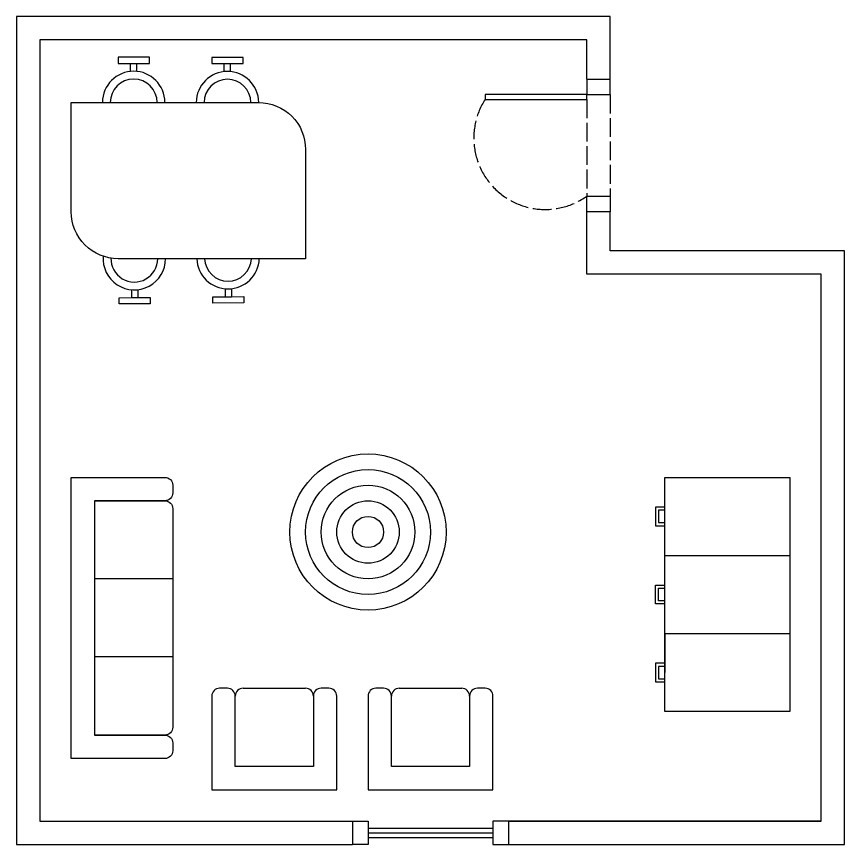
# Model space of a CAD drawing. Header units: millimetres. Extents: x 5337 to 6636, y 4566 to 5864.
# Drawn here: x 6037 to 6567, y 5334 to 5864 of the extents above; entities that cross this region are included whole.
import ezdxf

# ---------------------------------------------------------------- set-up
doc = ezdxf.new("R2010")
doc.units = ezdxf.units.MM
doc.linetypes.add('ACAD_ISO02W100', pattern=[15, 12, -3])
for name, color, linetype in [('duvar', 7, 'Continuous'), ('kapı', 1, 'Continuous'), ('pencere', 5, 'Continuous'), ('tefriş', 7, 'Continuous')]:
    doc.layers.add(name, color=color, linetype=linetype)

# ---------------------------------------------------------------- blocks, each defined once
blk = doc.blocks.new('pencere_2')
for p, q in [((5561.55, 5344.73), (5641.55, 5344.73)), ((5561.55, 5341.73), (5641.55, 5341.73)), ((5561.55, 5338.73), (5641.55, 5338.73))]:
    blk.add_line(p, q)
for points in [[(5551.55, 5349.23), (5561.55, 5349.23), (5561.55, 5334.23), (5551.55, 5334.23)], [(5651.55, 5349.23), (5641.55, 5349.23), (5641.55, 5334.23), (5651.55, 5334.23)]]:
    blk.add_lwpolyline(points)
blk = doc.blocks.new('kapı_2')
at = {"transparency": 33554661}
for p, q in [((5701.55, 5824.23), (5701.55, 5814.23)), ((5716.55, 5814.23), (5716.55, 5824.23)), ((5701.55, 5814.23), (5716.55, 5814.23))]:
    blk.add_line(p, q, dxfattribs=at)
at = {"linetype": 'ACAD_ISO02W100', "transparency": 33554661}
for p, q in [((5716.55, 5814.23), (5716.55, 5749.23)), ((5701.55, 5811.23), (5701.55, 5749.23))]:
    blk.add_line(p, q, dxfattribs=at)
at = {"transparency": 33554661}
for points in [[(5701.55, 5814.23), (5636.55, 5814.23), (5636.55, 5811.23), (5701.55, 5811.23), (5701.55, 5814.23)], [(5701.55, 5739.23), (5701.55, 5749.23), (5716.55, 5749.23), (5716.55, 5739.23)]]:
    blk.add_lwpolyline(points, dxfattribs=at)
at = {"linetype": 'ACAD_ISO02W100', "transparency": 33554661}
blk.add_arc((5675, 5786.47), 45.74, 147.2287, 305.4777, dxfattribs=at)
blk = doc.blocks.new('duvar_2')
for p, q in [((5351.55, 5849.23), (5351.55, 5349.23)), ((5701.55, 5824.23), (5716.55, 5824.23)), ((5716.55, 5739.23), (5701.55, 5739.23)), ((5351.55, 5349.23), (5551.55, 5349.23)), ((5351.55, 5349.23), (5551.55, 5349.23)), ((5551.55, 5349.23), (5551.55, 5334.23))]:
    blk.add_line(p, q)
for points in [[(5716.55, 5824.23), (5716.55, 5864.23), (5336.55, 5864.23), (5336.55, 5334.23), (5551.55, 5334.23)], [(5701.55, 5824.23), (5701.55, 5849.23), (5351.55, 5849.23)], [(5651.55, 5349.23), (5851.55, 5349.23), (5851.55, 5699.23), (5701.55, 5699.23), (5701.55, 5739.23)], [(5651.55, 5334.23), (5866.55, 5334.23), (5866.55, 5714.23), (5716.55, 5714.23), (5716.55, 5739.23)], [(5851.55, 5349.23), (5651.55, 5349.23), (5651.55, 5334.23)]]:
    blk.add_lwpolyline(points)
blk = doc.blocks.new('koltuk_1')
at = {"linetype": 'Continuous'}
for points in [[(6174.05, 5557.39, -0.414217), (6169.05, 5552.39), (6124.11, 5552.39), (6124.11, 5402.39), (6169.11, 5402.39, -0.414214), (6174.11, 5397.39), (6174.11, 5392.39, -0.414214), (6169.11, 5387.39), (6109.11, 5387.39), (6109.11, 5567.39), (6169.05, 5567.39, -0.41421), (6174.05, 5562.39), (6174.05, 5557.39)], [(6124.11, 5552.39), (6169.11, 5552.39, -0.414214), (6174.11, 5547.39), (6174.11, 5502.39), (6124.11, 5502.39)], [(6174.11, 5452.39), (6174.11, 5407.39, -0.414214), (6169.11, 5402.39), (6124.11, 5402.39)]]:
    blk.add_lwpolyline(points, format="xyb", dxfattribs=at)
blk.add_lwpolyline([(6174.11, 5502.39), (6174.11, 5452.39), (6124.11, 5452.39)], dxfattribs=at)
blk = doc.blocks.new('koltuk_2')
at = {"linetype": 'Continuous'}
blk.add_line((6235.27, 5449.69), (6275.27, 5449.69), dxfattribs=at)
blk.add_lwpolyline([(6285.27, 5449.69, 0.414214), (6280.27, 5444.69), (6280.27, 5399.69), (6230.27, 5399.69), (6230.27, 5444.69, 0.414214), (6225.27, 5449.69), (6220.27, 5449.69, 0.414214), (6215.27, 5444.69), (6215.27, 5384.69), (6295.27, 5384.69), (6295.27, 5444.69, 0.414214), (6290.27, 5449.69), (6285.27, 5449.69)], format="xyb", dxfattribs=at)
for centre, start, end in [((6235.27, 5444.69), 90, 180), ((6275.27, 5444.69), 0, 90)]:
    blk.add_arc(centre, 5, start, end, dxfattribs=at)
blk = doc.blocks.new('halı_2')
at = {"linetype": 'Continuous'}
for radius in [50, 40, 30, 20, 10]:
    blk.add_circle((6285.88, 5549.88), radius, dxfattribs=at)
blk = doc.blocks.new('ünite_2')
at = {"linetype": 'Continuous'}
for p, q in [((6428.39, 5554.97), (6508.39, 5554.97)), ((6428.39, 5504.97), (6508.39, 5504.97)), ((6428.39, 5504.97), (6428.39, 5479.97))]:
    blk.add_line(p, q, dxfattribs=at)
for points in [[(6428.39, 5604.97), (6428.39, 5604.97), (6508.39, 5604.97), (6508.39, 5524.97), (6508.39, 5484.97), (6508.39, 5454.97), (6428.39, 5454.97)], [(6428.39, 5454.97), (6428.39, 5604.97)], [(6428.39, 5585.97), (6422.39, 5585.97), (6422.39, 5573.97), (6428.39, 5573.97)], [(6428.39, 5583.97), (6424.39, 5583.97), (6424.39, 5575.97), (6428.39, 5575.97)], [(6428.39, 5523.97), (6422.39, 5523.97), (6422.39, 5535.97), (6428.39, 5535.97)], [(6428.39, 5525.97), (6424.39, 5525.97), (6424.39, 5533.97), (6428.39, 5533.97)], [(6428.39, 5485.97), (6422.39, 5485.97), (6422.39, 5473.97), (6428.39, 5473.97)], [(6428.39, 5483.97), (6424.39, 5483.97), (6424.39, 5475.97), (6428.39, 5475.97)]]:
    blk.add_lwpolyline(points, dxfattribs=at)
blk = doc.blocks.new('masa_2')
at = {"linetype": 'Continuous'}
for p, q in [((6150.31, 5828.88), (6130.31, 5828.88)), ((6130.31, 5828.88), (6130.31, 5824.88)), ((6130.31, 5824.88), (6138.31, 5824.88)), ((6138.31, 5819.78), (6138.31, 5824.88)), ((6138.31, 5824.88), (6142.31, 5824.88)), ((6142.31, 5819.78), (6142.31, 5824.88)), ((6142.31, 5824.88), (6150.31, 5824.88)), ((6150.31, 5824.88), (6150.31, 5828.88)), ((6210.31, 5828.77), (6190.31, 5828.77)), ((6190.31, 5828.77), (6190.31, 5824.77)), ((6190.31, 5824.77), (6198.31, 5824.77)), ((6198.31, 5819.67), (6198.31, 5824.77)), ((6198.31, 5824.77), (6202.31, 5824.77)), ((6202.31, 5819.67), (6202.31, 5824.77)), ((6202.31, 5824.77), (6210.31, 5824.77)), ((6210.31, 5824.77), (6210.31, 5828.77)), ((6138.85, 5680.03), (6138.89, 5674.93)), ((6142.85, 5680.06), (6142.89, 5674.96)), ((6198.84, 5680.6), (6198.88, 5675.5)), ((6202.84, 5680.63), (6202.88, 5675.53)), ((6130.89, 5674.86), (6138.89, 5674.93)), ((6130.92, 5670.87), (6130.89, 5674.86)), ((6150.92, 5671.02), (6130.92, 5670.87)), ((6138.89, 5674.93), (6142.89, 5674.96)), ((6142.89, 5674.96), (6150.89, 5675.02)), ((6150.89, 5675.02), (6150.92, 5671.02)), ((6190.88, 5675.44), (6198.88, 5675.5)), ((6190.91, 5671.44), (6190.88, 5675.44)), ((6210.91, 5671.59), (6190.91, 5671.44)), ((6198.88, 5675.5), (6202.88, 5675.53)), ((6202.88, 5675.53), (6210.88, 5675.59)), ((6210.88, 5675.59), (6210.91, 5671.59))]:
    blk.add_line(p, q, dxfattribs=at)
blk.add_lwpolyline([(6100.31, 5799.88), (6100.31, 5799.88), (6220.31, 5799.88, -0.414214), (6250.31, 5769.88), (6250.31, 5699.88), (6130.31, 5699.88, -0.414214), (6100.31, 5729.88), (6100.31, 5799.88)], format="xyb", dxfattribs=at)
for centre, radius, start, end in [((6140.31, 5799.88), 20, 0, 180), ((6200.31, 5799.77), 20, 0.3191, 179.6809), ((6140.31, 5799.88), 15, 0, 180), ((6200.31, 5799.77), 15, 0.4255, 179.5745), ((6140.69, 5699.94), 20, 175.6784, 359.8365), ((6140.69, 5699.94), 15, 178.8543, 359.782), ((6200.69, 5700.51), 20, 181.7991, 358.2009), ((6200.69, 5700.51), 15, 182.3991, 357.6009)]:
    blk.add_arc(centre, radius, start, end, dxfattribs=at)

msp = doc.modelspace()

# ---------------------------------------------------------------- block references
at = {"layer": 'duvar', "linetype": 'Continuous'}
msp.add_blockref('duvar_2', (700, 0), dxfattribs=at)
at = {"layer": 'kapı', "linetype": 'Continuous'}
msp.add_blockref('kapı_2', (700, 0), dxfattribs=at)
at = {"layer": 'pencere'}
msp.add_blockref('pencere_2', (700, 0), dxfattribs=at)
at = {"layer": 'tefriş', "linetype": 'Continuous'}
for name, p in [('masa_2', (-28.76, 9.34)), ('halı_2', (-24.34, -15.65)), ('koltuk_1', (-37.56, 1.84)), ('ünite_2', (23.16, -35.74)), ('koltuk_2', (-53.72, -15.46)), ('koltuk_2', (46.28, -15.46))]:
    msp.add_blockref(name, p, dxfattribs=at)

doc.saveas('drawing.dxf')
